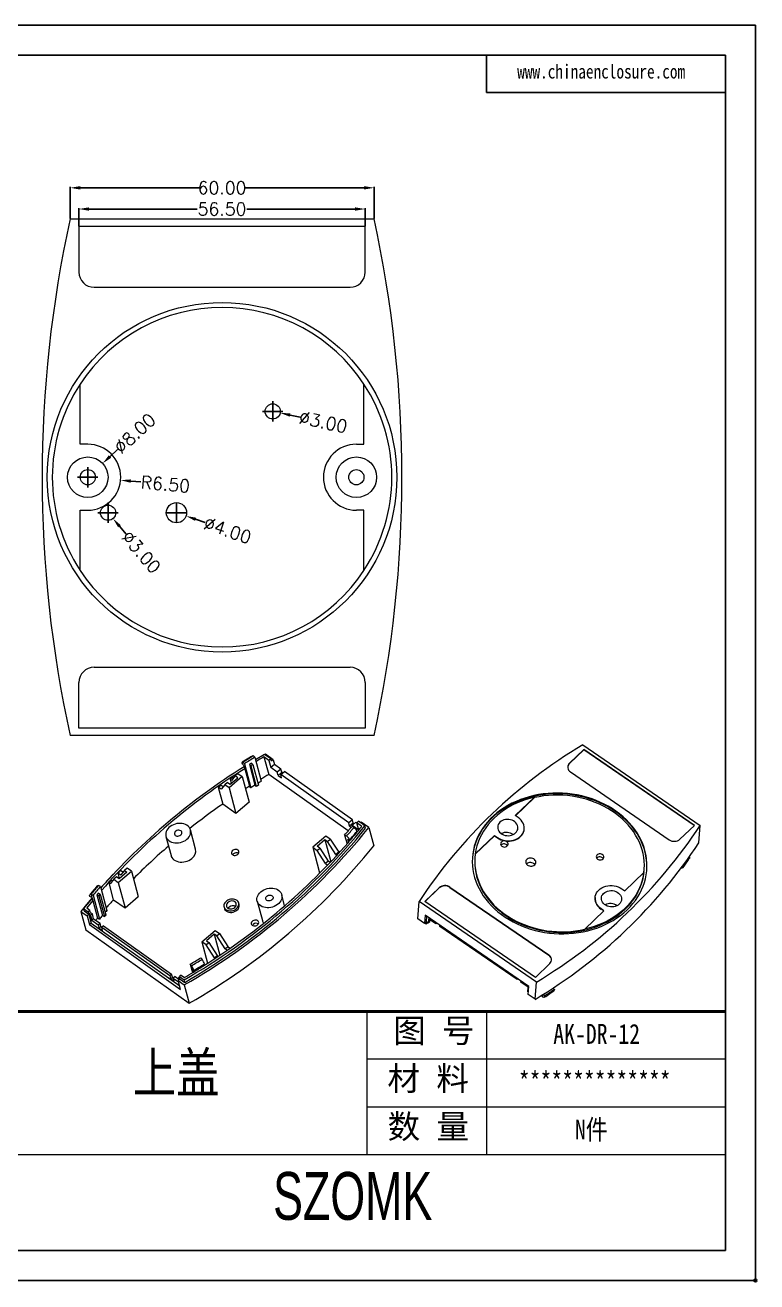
# Model space of a CAD drawing. Header units: inches. Extents: x -1639 to -684, y 346 to 594.
# Drawn here: x -1031 to -886.6, y 345.9 to 594 of the extents above; entities that cross this region are included whole.
import ezdxf

# ---------------------------------------------------------------- set-up
doc = ezdxf.new("R2010")
doc.units = ezdxf.units.IN
doc.layers.add('文字', color=81, linetype='Continuous')
doc.layers.add('粗实线', color=7, linetype='Continuous', lineweight=30)
doc.layers.add('细实线', color=3, linetype='Continuous', lineweight=9)
doc.styles.get("Standard").update_dxf_attribs({"font": 'txt', "bigfont": 'gbcbig.shx'})
doc.styles.add('宋体', font='', dxfattribs={"width": 0.8, "height": 3.5})
doc.styles.add('长仿宋', font='', dxfattribs={"width": 0.7, "height": 4})
doc.styles.get('宋体').set_extended_font_data('SimSun')
doc.styles.get('长仿宋').set_extended_font_data('SimSun')
doc.dimstyles.new('2.5', dxfattribs={"dimtxt": 2.5, "dimasz": 2, "dimexe": 0.18, "dimexo": 0.0625, "dimgap": 0.09, "dimtad": 0, "dimzin": 0, "dimdsep": 46, "dimtxsty": 'Standard', "dimcen": 2, "dimclrd": 3, "dimclre": 3, "dimclrt": 256, "dimadec": 0, "dimazin": 0, "dimtfac": 1, "dimtofl": 0, "dimtmove": 0, "dimatfit": 3, "dimfxl": 0, "dimtolj": 1, "dimtzin": 0, "dimarcsym": 0})

# ---------------------------------------------------------------- blocks, each defined once
blk = doc.blocks.new('*D132')
at = {"color": 3, "lineweight": -2, "transparency": 16777216}
for p, q in [((-1012.81, 510.19), (-1014.27, 508.82)), ((-1018.66, 502.73), (-1018.66, 506.73)), ((-1020.66, 504.73), (-1016.66, 504.73))]:
    blk.add_line(p, q, dxfattribs=at)
at = {"color": 3, "transparency": 16777216}
blk.add_solid([(-1014.5, 509.07), (-1014.04, 508.58), (-1015.73, 507.46)], dxfattribs=at)
at = {"layer": 'Defpoints', "color": 0, "transparency": 16777216}
for p in [(-1015.73, 507.46), (-1021.58, 502)]:
    blk.add_point(p, dxfattribs=at)
at = {"transparency": 16777216, "insert": (-1009.39, 513.38), "char_height": 2.5, "attachment_point": 5, "rotation": 43.0277}
blk.add_mtext('\\A1;∅8.00', dxfattribs=at)
blk = doc.blocks.new('*D133')
at = {"color": 3, "lineweight": -2, "transparency": 16777216}
for p, q in [((-1022.16, 555.79), (-1022.16, 562.04)), ((-1020.16, 561.86), (-996.62, 561.86)), ((-964.16, 561.86), (-987.69, 561.86)), ((-962.16, 555.79), (-962.16, 562.04))]:
    blk.add_line(p, q, dxfattribs=at)
at = {"color": 3, "transparency": 16777216}
for points in [[(-1020.16, 562.19), (-1020.16, 561.52), (-1022.16, 561.86)], [(-964.16, 562.19), (-964.16, 561.52), (-962.16, 561.86)]]:
    blk.add_solid(points, dxfattribs=at)
at = {"layer": 'Defpoints', "color": 0, "transparency": 16777216}
for p in [(-962.16, 561.86), (-1022.16, 555.73), (-962.16, 555.73)]:
    blk.add_point(p, dxfattribs=at)
at = {"transparency": 16777216, "insert": (-992.16, 561.86), "char_height": 2.5, "attachment_point": 5}
blk.add_mtext('\\A1;60.00', dxfattribs=at)
blk = doc.blocks.new('*D134')
at = {"color": 3, "lineweight": -2, "transparency": 16777216}
for p, q in [((-1020.41, 554.29), (-1020.41, 557.85)), ((-1018.41, 557.67), (-997.04, 557.67)), ((-965.91, 557.67), (-987.28, 557.67)), ((-963.91, 554.29), (-963.91, 557.85))]:
    blk.add_line(p, q, dxfattribs=at)
at = {"color": 3, "transparency": 16777216}
for points in [[(-1018.41, 558), (-1018.41, 557.34), (-1020.41, 557.67)], [(-965.91, 558), (-965.91, 557.34), (-963.91, 557.67)]]:
    blk.add_solid(points, dxfattribs=at)
at = {"layer": 'Defpoints', "color": 0, "transparency": 16777216}
for p in [(-963.91, 557.67), (-1020.41, 554.23), (-963.91, 554.23)]:
    blk.add_point(p, dxfattribs=at)
at = {"transparency": 16777216, "insert": (-992.16, 557.67), "char_height": 2.5, "attachment_point": 5}
blk.add_mtext('\\A1;56.50', dxfattribs=at)
blk = doc.blocks.new('*D135')
at = {"color": 3, "lineweight": -2, "transparency": 16777216}
for p, q in [((-1018.66, 502.73), (-1018.66, 506.73)), ((-1020.66, 504.73), (-1016.66, 504.73)), ((-1008.2, 503.8), (-1010.19, 503.97))]:
    blk.add_line(p, q, dxfattribs=at)
at = {"color": 3, "transparency": 16777216}
blk.add_solid([(-1010.16, 504.3), (-1010.22, 503.64), (-1012.18, 504.15)], dxfattribs=at)
at = {"layer": 'Defpoints', "color": 0, "transparency": 16777216}
for p in [(-1018.66, 504.73), (-1012.18, 504.15)]:
    blk.add_point(p, dxfattribs=at)
at = {"transparency": 16777216, "insert": (-1003.34, 503.36), "char_height": 2.5, "attachment_point": 5, "rotation": 354.9054}
blk.add_mtext('\\A1;R6.50', dxfattribs=at)
blk = doc.blocks.new('*D136')
at = {"color": 3, "lineweight": -2, "transparency": 16777216}
for p, q in [((-1001.16, 495.73), (-1001.16, 499.73)), ((-1003.16, 497.73), (-999.16, 497.73)), ((-995.48, 495.78), (-997.37, 496.43))]:
    blk.add_line(p, q, dxfattribs=at)
at = {"color": 3, "transparency": 16777216}
blk.add_solid([(-997.27, 496.74), (-997.48, 496.11), (-999.27, 497.08)], dxfattribs=at)
at = {"layer": 'Defpoints', "color": 0, "transparency": 16777216}
for p in [(-1003.05, 498.38), (-999.27, 497.08)]:
    blk.add_point(p, dxfattribs=at)
at = {"transparency": 16777216, "insert": (-991.06, 494.26), "char_height": 2.5, "attachment_point": 5, "rotation": 341.0291}
blk.add_mtext('\\A1;∅4.00', dxfattribs=at)
blk = doc.blocks.new('*D137')
at = {"color": 3, "lineweight": -2, "transparency": 16777216}
for p, q in [((-1014.66, 495.73), (-1014.66, 499.73)), ((-1016.66, 497.73), (-1012.66, 497.73)), ((-1011.11, 493.52), (-1012.4, 495.05))]:
    blk.add_line(p, q, dxfattribs=at)
at = {"color": 3, "transparency": 16777216}
blk.add_solid([(-1012.15, 495.27), (-1012.66, 494.84), (-1013.69, 496.58)], dxfattribs=at)
at = {"layer": 'Defpoints', "color": 0, "transparency": 16777216}
for p in [(-1015.62, 498.87), (-1013.69, 496.58)]:
    blk.add_point(p, dxfattribs=at)
at = {"transparency": 16777216, "insert": (-1008.1, 489.95), "char_height": 2.5, "attachment_point": 5, "rotation": 310.1512}
blk.add_mtext('\\A1;∅3.00', dxfattribs=at)
blk = doc.blocks.new('*D138')
at = {"color": 3, "lineweight": -2, "transparency": 16777216}
for p, q in [((-982.16, 515.73), (-982.16, 519.73)), ((-984.16, 517.73), (-980.16, 517.73)), ((-976.77, 516.6), (-978.73, 517.01))]:
    blk.add_line(p, q, dxfattribs=at)
at = {"color": 3, "transparency": 16777216}
blk.add_solid([(-978.66, 517.34), (-978.8, 516.68), (-980.69, 517.42)], dxfattribs=at)
at = {"layer": 'Defpoints', "color": 0, "transparency": 16777216}
for p in [(-983.63, 518.04), (-980.69, 517.42)]:
    blk.add_point(p, dxfattribs=at)
at = {"transparency": 16777216, "insert": (-972.2, 515.64), "char_height": 2.5, "attachment_point": 5, "rotation": 348.1548}
blk.add_mtext('\\A1;∅3.00', dxfattribs=at)

msp = doc.modelspace()

# ---------------------------------------------------------------- linework, layer by layer
for p, q in [((-1237.323, 593.968), (-886.901, 593.968)), ((-886.901, 593.968), (-886.901, 346.195)), ((-1225.524, 588.068), (-892.801, 588.068)), ((-939.996, 588.068), (-939.996, 580.694)), ((-892.801, 588.068), (-892.801, 352.094)), ((-939.996, 580.694), (-892.801, 580.694)), ((-1225.524, 352.094), (-892.801, 352.094)), ((-1237.323, 346.195), (-886.901, 346.195))]:
    msp.add_line(p, q)
at = {"color": 7, "linetype": 'Continuous', "lineweight": 15}
for p, q in [((-1022.158, 555.727), (-962.158, 555.727)), ((-963.908, 554.227), (-1020.408, 554.227)), ((-1020.408, 554.227), (-1020.408, 545.227)), ((-963.908, 545.227), (-963.908, 554.227)), ((-1017.408, 542.227), (-966.908, 542.227)), ((-1020.158, 511.227), (-1020.158, 523.119)), ((-964.158, 511.227), (-964.158, 523.119)), ((-1018.658, 511.227), (-1020.158, 511.227)), ((-965.658, 511.227), (-964.158, 511.227)), ((-1020.158, 498.227), (-1018.658, 498.227)), ((-1020.158, 486.336), (-1020.158, 498.227)), ((-964.158, 498.227), (-965.658, 498.227)), ((-964.158, 486.336), (-964.158, 498.227)), ((-1017.408, 467.227), (-966.908, 467.227)), ((-1020.408, 455.227), (-1020.408, 464.227)), ((-963.908, 464.227), (-963.908, 455.227)), ((-963.908, 455.227), (-1020.408, 455.227)), ((-962.158, 453.727), (-1022.158, 453.727)), ((-920.958, 451.91), (-897.792, 436.002)), ((-985.973, 449.735), (-985.699, 449.446)), ((-985.699, 449.446), (-984.433, 444.723)), ((-983.805, 450.026), (-985.571, 448.972)), ((-982.906, 448.83), (-983.886, 449.526)), ((-983.886, 449.526), (-982.959, 446.063)), ((-982.549, 449.135), (-983.805, 450.026)), ((-983.595, 450.053), (-983.731, 449.974)), ((-982.066, 448.967), (-983.595, 450.053)), ((-982.549, 449.135), (-982.906, 448.83)), ((-982.423, 448.662), (-982.549, 449.135)), ((-920.762, 450.933), (-923.615, 448.205)), ((-920.758, 450.992), (-923.611, 448.264)), ((-920.762, 450.933), (-920.758, 450.992)), ((-898.981, 435.975), (-920.762, 450.933)), ((-898.944, 436.012), (-920.758, 450.992)), ((-987.865, 447.824), (-988.139, 448.114)), ((-987.758, 448.165), (-988.033, 448.454)), ((-987.865, 447.824), (-987.696, 447.195)), ((-987.758, 448.165), (-986.493, 443.442)), ((-987.696, 447.195), (-986.768, 443.731)), ((-986.769, 448.051), (-985.673, 443.958)), ((-986.499, 447.759), (-986.769, 448.051)), ((-986.499, 447.759), (-985.402, 443.666)), ((-986.357, 448.308), (-986.087, 448.016)), ((-986.087, 448.016), (-984.99, 443.922)), ((-982.906, 448.83), (-982.527, 447.413)), ((-981.813, 448.022), (-982.527, 447.413)), ((-981.252, 446.508), (-982.527, 447.413)), ((-982.066, 448.967), (-982.423, 448.662)), ((-982.066, 448.967), (-981.813, 448.022)), ((-980.538, 447.117), (-981.813, 448.022)), ((-980.538, 447.117), (-981.252, 446.508)), ((-981.084, 445.878), (-981.252, 446.508)), ((-980.573, 446.025), (-979.859, 446.634)), ((-980.37, 446.487), (-980.538, 447.117)), ((-966.435, 437.098), (-979.859, 446.634)), ((-923.615, 448.205), (-923.611, 448.264)), ((-923.403, 446.559), (-903.906, 433.17)), ((-991.622, 444.024), (-992.348, 443.138)), ((-991.087, 444.481), (-991.622, 444.024)), ((-990.772, 443.421), (-991.622, 444.024)), ((-991.087, 444.481), (-990.577, 444.119)), ((-988.167, 445.642), (-990.772, 443.421)), ((-990.591, 445.125), (-990.369, 444.296)), ((-990.277, 444.902), (-990.591, 445.125)), ((-990.577, 444.119), (-989.042, 445.427)), ((-989.552, 445.789), (-990.277, 444.902)), ((-989.982, 445.529), (-989.844, 445.432)), ((-989.016, 446.246), (-989.552, 445.789)), ((-989.042, 445.427), (-989.552, 445.789)), ((-989.016, 446.246), (-988.167, 445.642)), ((-988.167, 445.642), (-986.817, 440.604)), ((-967.267, 434.917), (-982.959, 446.063)), ((-980.37, 446.487), (-981.084, 445.878)), ((-981.084, 445.878), (-980.404, 445.396)), ((-980.404, 445.396), (-980.573, 446.025)), ((-967.148, 436.49), (-980.573, 446.025)), ((-980.185, 446.356), (-980.37, 446.487)), ((-992.911, 443.538), (-992.026, 440.232)), ((-992.348, 443.138), (-992.911, 443.538)), ((-992.316, 443.952), (-991.915, 443.667)), ((-990.772, 443.421), (-989.423, 438.383)), ((-986.493, 443.442), (-986.768, 443.731)), ((-985.402, 443.666), (-985.673, 443.958)), ((-934.288, 437.952), (-930.518, 441.556)), ((-930.518, 441.556), (-930.522, 441.497)), ((-989.423, 438.383), (-992.026, 440.232)), ((-986.817, 440.604), (-989.423, 438.383)), ((-934.254, 437.929), (-930.522, 441.497)), ((-966.435, 437.098), (-967.148, 436.49)), ((-966.469, 436.007), (-965.755, 436.615)), ((-966.266, 436.468), (-966.435, 437.098)), ((-965.563, 436.479), (-965.755, 436.615)), ((-965.574, 436.518), (-965.217, 436.823)), ((-963.962, 435.931), (-965.217, 436.823)), ((-964.846, 436.559), (-964.734, 436.655)), ((-963.204, 435.568), (-964.734, 436.655)), ((-933.708, 437.554), (-934.288, 437.952)), ((-997.392, 431.346), (-998.404, 435.124)), ((-967.964, 434.104), (-967.495, 432.354)), ((-967.964, 434.104), (-967.569, 433.917)), ((-966.98, 435.86), (-967.148, 436.49)), ((-966.266, 436.468), (-966.98, 435.86)), ((-966.98, 435.86), (-966.663, 435.635)), ((-966.117, 435.63), (-966.512, 435.817)), ((-966.404, 435.766), (-966.469, 436.007)), ((-965.194, 435.101), (-966.469, 436.007)), ((-966.081, 436.337), (-966.266, 436.468)), ((-965.814, 434.5), (-965.779, 434.371)), ((-964.594, 435.822), (-965.574, 436.518)), ((-965.194, 435.101), (-965.574, 436.518)), ((-963.835, 435.459), (-963.962, 435.931)), ((-963.204, 435.568), (-962.234, 431.947)), ((-932.531, 435.292), (-932.527, 435.352)), ((-901.797, 433.284), (-898.944, 436.012)), ((-898.036, 432.594), (-897.792, 436.002)), ((-1003.234, 433.83), (-1002.222, 430.052)), ((-971.65, 433.909), (-974.256, 431.688)), ((-974.256, 431.688), (-972.906, 426.65)), ((-974.256, 431.688), (-973.406, 431.085)), ((-973.38, 431.903), (-971.846, 433.212)), ((-972.871, 431.541), (-973.38, 431.903)), ((-971.846, 433.212), (-970.677, 428.848)), ((-971.846, 433.212), (-971.336, 432.849)), ((-970.8, 433.306), (-971.65, 433.909)), ((-971.336, 432.849), (-970.8, 433.306)), ((-969.682, 430.273), (-971.336, 432.849)), ((-970.8, 433.306), (-969.147, 430.729)), ((-967.4, 433.287), (-967.005, 433.101)), ((-967.4, 433.287), (-967.231, 432.658)), ((-942.182, 430.348), (-938.413, 433.952)), ((-942.178, 430.407), (-938.409, 434.011)), ((-938.409, 434.011), (-938.413, 433.952)), ((-938.413, 433.952), (-937.834, 433.554)), ((-938.409, 434.011), (-937.829, 433.614)), ((-937.829, 433.614), (-937.834, 433.554)), ((-973.406, 431.085), (-972.871, 431.541)), ((-971.753, 428.508), (-973.406, 431.085)), ((-972.871, 431.541), (-971.217, 428.964)), ((-969.147, 430.729), (-969.682, 430.273)), ((-969.682, 430.273), (-969.482, 430.131)), ((-969.019, 430.638), (-969.147, 430.729)), ((-942.249, 429.694), (-942.26, 429.546)), ((-942.178, 430.407), (-942.182, 430.348)), ((-899.962, 429.732), (-899.912, 429.71)), ((-1012.651, 424.769), (-1010.046, 426.99)), ((-1010.921, 426.775), (-1012.456, 425.467)), ((-1011.723, 426.779), (-1012.184, 427.107)), ((-1011.431, 427.137), (-1012.156, 426.25)), ((-1010.895, 427.593), (-1011.431, 427.137)), ((-1011.431, 427.137), (-1010.921, 426.775)), ((-1010.046, 426.99), (-1010.895, 427.593)), ((-1010.046, 426.99), (-1008.696, 421.952)), ((-971.217, 428.964), (-971.753, 428.508)), ((-971.753, 428.508), (-971.304, 428.189)), ((-970.828, 428.688), (-971.217, 428.964)), ((-912.667, 423.104), (-908.897, 426.708)), ((-908.897, 426.708), (-908.901, 426.649)), ((-908.845, 427.154), (-908.835, 427.303)), ((-901.201, 428.008), (-901.132, 427.974)), ((-1013.581, 421.35), (-1014.467, 424.656)), ((-1014.467, 424.656), (-1014.226, 424.485)), ((-1013.501, 425.372), (-1014.226, 424.485)), ((-1013.793, 425.015), (-1014.004, 425.164)), ((-1012.965, 425.829), (-1013.501, 425.372)), ((-1013.501, 425.372), (-1012.651, 424.769)), ((-1012.456, 425.467), (-1012.965, 425.829)), ((-1012.373, 425.537), (-1012.66, 426.608)), ((-1012.66, 426.608), (-1012.156, 426.25)), ((-1012.651, 424.769), (-1011.302, 419.731)), ((-972.906, 426.65), (-972.848, 426.609)), ((-1017.847, 421.789), (-1018.248, 421.968)), ((-1018.016, 422.418), (-1017.621, 422.232)), ((-1018.016, 422.418), (-1017.847, 421.789)), ((-1017.847, 421.789), (-1017.678, 421.159)), ((-1017.621, 422.232), (-1016.356, 417.509)), ((-1016.876, 422.29), (-1015.78, 418.196)), ((-1016.876, 422.29), (-1016.478, 422.106)), ((-1016.188, 422.449), (-1016.586, 422.632)), ((-1016.169, 423.945), (-1016.564, 424.131)), ((-1016.478, 422.106), (-1015.382, 418.013)), ((-1016.188, 422.449), (-1015.091, 418.356)), ((-1016.169, 423.945), (-1014.904, 419.222)), ((-1011.302, 419.731), (-1008.696, 421.952)), ((-979.806, 420.139), (-980.392, 422.329)), ((-952.14, 420.985), (-949.287, 423.713)), ((-952.106, 420.962), (-949.291, 423.654)), ((-949.291, 423.654), (-949.287, 423.713)), ((-947.182, 423.768), (-947.178, 423.827)), ((-947.182, 423.768), (-927.684, 410.378)), ((-947.178, 423.827), (-927.68, 410.437)), ((-918.548, 421.764), (-918.552, 421.704)), ((-913.246, 423.502), (-912.667, 423.104)), ((-1019.496, 419.599), (-1018.581, 418.948)), ((-1019.369, 419.126), (-1019.496, 419.599)), ((-1018.864, 419.707), (-1018.224, 419.253)), ((-1018.224, 419.253), (-1018.581, 418.948)), ((-1018.097, 418.78), (-1018.224, 419.253)), ((-1017.678, 421.159), (-1016.751, 417.696)), ((-1013.581, 421.35), (-1011.302, 419.731)), ((-991.774, 419.925), (-991.69, 419.611)), ((-988.792, 420.387), (-988.876, 420.702)), ((-985.222, 421.035), (-984.21, 417.257)), ((-953.535, 417.586), (-953.291, 420.994)), ((-930.126, 405.086), (-953.291, 420.994)), ((-930.326, 406.005), (-952.14, 420.985)), ((-917.367, 419.561), (-917.371, 419.502)), ((-916.825, 419.127), (-917.371, 419.502)), ((-916.787, 419.164), (-917.367, 419.561)), ((-1020.001, 419.017), (-1019.031, 415.396)), ((-1020.001, 419.017), (-1018.811, 418.172)), ((-1019.369, 419.126), (-1018.454, 418.476)), ((-1018.454, 418.476), (-1018.811, 418.172)), ((-1018.811, 418.172), (-1018.347, 416.44)), ((-1018.454, 418.476), (-1018.581, 418.948)), ((-1018.097, 418.78), (-1018.454, 418.476)), ((-1018.454, 418.476), (-1017.99, 416.744)), ((-1018.114, 418.235), (-1018.454, 418.476)), ((-1017.99, 416.744), (-1018.347, 416.44)), ((-1017.757, 418.539), (-1018.114, 418.235)), ((-1018.114, 418.235), (-1017.861, 417.29)), ((-1017.757, 418.539), (-1018.097, 418.78)), ((-1017.99, 416.744), (-1000.52, 404.334)), ((-1017.504, 417.594), (-1017.861, 417.29)), ((-1017.861, 417.29), (-1016.587, 416.385)), ((-1017.504, 417.594), (-1017.757, 418.539)), ((-1017.504, 417.594), (-1016.23, 416.689)), ((-1016.751, 417.696), (-1016.356, 417.509)), ((-1015.78, 418.196), (-1015.382, 418.013)), ((-952.184, 416.658), (-953.535, 417.586)), ((-952.067, 418.288), (-952.184, 416.658)), ((-951.867, 416.961), (-952.184, 416.658)), ((-931.604, 404.236), (-952.067, 418.288)), ((-951.867, 416.961), (-951.899, 416.517)), ((-951.615, 416.788), (-951.899, 416.517)), ((-951.786, 418.095), (-951.867, 416.961)), ((-951.481, 416.696), (-951.867, 416.961)), ((-951.417, 417.585), (-951.481, 416.696)), ((-951.164, 416.999), (-951.481, 416.696)), ((-949.969, 416.591), (-951.417, 417.585)), ((-951.164, 416.999), (-951.136, 417.392)), ((-949.952, 416.836), (-949.969, 416.591)), ((-949.813, 416.74), (-949.969, 416.591)), ((-920.557, 415.559), (-916.787, 419.164)), ((-1019.031, 415.396), (-998.64, 400.911)), ((-1018.347, 416.44), (-1000.335, 403.645)), ((-1016.587, 416.385), (-1016.23, 416.689)), ((-1016.587, 416.385), (-1016.418, 415.755)), ((-1016.418, 415.755), (-1016.061, 416.059)), ((-1016.418, 415.755), (-1015.738, 415.272)), ((-1016.061, 416.059), (-1016.23, 416.689)), ((-1016.061, 416.059), (-1015.876, 415.928)), ((-1015.55, 416.206), (-1015.907, 415.902)), ((-1015.738, 415.272), (-1015.907, 415.902)), ((-1015.907, 415.902), (-1002.483, 406.366)), ((-1015.55, 416.206), (-1002.126, 406.671)), ((-996.134, 413.036), (-993.529, 415.257)), ((-993.724, 414.559), (-995.259, 413.251)), ((-993.724, 414.559), (-992.608, 410.393)), ((-993.215, 414.197), (-993.724, 414.559)), ((-993.529, 415.257), (-992.679, 414.654)), ((-993.215, 414.197), (-992.679, 414.654)), ((-992.679, 414.654), (-991.026, 412.077)), ((-951.899, 416.517), (-952.151, 416.69)), ((-949.197, 416.061), (-949.18, 416.305)), ((-933.946, 405.588), (-949.197, 416.061)), ((-920.557, 415.559), (-920.561, 415.5)), ((-996.134, 413.036), (-995.004, 408.818)), ((-995.285, 412.433), (-996.134, 413.036)), ((-995.285, 412.433), (-994.749, 412.889)), ((-993.631, 409.856), (-995.285, 412.433)), ((-995.259, 413.251), (-994.749, 412.889)), ((-994.749, 412.889), (-993.096, 410.312)), ((-991.561, 411.621), (-993.215, 414.197)), ((-991.561, 411.621), (-991.026, 412.077)), ((-991.026, 412.077), (-990.595, 411.771)), ((-996.374, 409.883), (-996.099, 409.594)), ((-993.631, 409.856), (-993.096, 410.312)), ((-993.526, 409.781), (-993.631, 409.856)), ((-993.096, 410.312), (-992.917, 410.186)), ((-991.191, 411.358), (-991.561, 411.621)), ((-927.684, 410.378), (-927.68, 410.437)), ((-998.159, 408.313), (-998.434, 408.603)), ((-998.434, 408.603), (-997.991, 406.95)), ((-998.159, 408.313), (-997.99, 407.684)), ((-997.99, 407.684), (-997.724, 407.389)), ((-997.99, 407.684), (-997.822, 407.054)), ((-995.824, 408.568), (-995.762, 408.335)), ((-927.473, 408.733), (-930.326, 406.005)), ((-1002.483, 406.366), (-1002.126, 406.671)), ((-1002.483, 406.366), (-1002.314, 405.737)), ((-1002.314, 405.737), (-1001.957, 406.041)), ((-1002.314, 405.737), (-1001.635, 405.254)), ((-1001.957, 406.041), (-1002.126, 406.671)), ((-1001.957, 406.041), (-1001.773, 405.91)), ((-1001.446, 406.188), (-1001.803, 405.883)), ((-1001.635, 405.254), (-1001.803, 405.883)), ((-1001.803, 405.883), (-1000.73, 405.121)), ((-1001.446, 406.188), (-1000.713, 405.667)), ((-1000.442, 405.681), (-1000.799, 405.377)), ((-1000.799, 405.377), (-999.609, 404.532)), ((-1000.335, 403.645), (-1000.799, 405.377)), ((-1000.558, 406.114), (-1000.782, 405.923)), ((-1000.666, 405.49), (-1000.782, 405.923)), ((-1000.782, 405.923), (-1000.442, 405.681)), ((-1000.212, 406.458), (-1000.569, 406.154)), ((-1000.569, 406.154), (-999.653, 405.503)), ((-1000.442, 405.681), (-1000.569, 406.154)), ((-1000.442, 405.681), (-999.527, 405.031)), ((-1000.212, 406.458), (-999.571, 406.003)), ((-999.527, 405.031), (-999.653, 405.503)), ((-999.609, 404.532), (-998.64, 400.911)), ((-933.929, 405.832), (-933.946, 405.588)), ((-933.79, 405.737), (-933.946, 405.588)), ((-933.174, 405.058), (-933.157, 405.302)), ((-931.726, 404.063), (-933.174, 405.058)), ((-930.37, 401.678), (-930.126, 405.086)), ((-931.79, 403.174), (-931.726, 404.063)), ((-931.79, 403.174), (-931.685, 403.102)), ((-931.721, 402.606), (-931.604, 404.236)), ((-930.37, 401.678), (-931.721, 402.606)), ((-928.852, 402.109), (-929.176, 402.418)), ((-928.852, 402.109), (-928.814, 402.646)), ((-928.777, 402.669), (-928.491, 402.384)), ((-926.86, 403.912), (-926.578, 403.643))]:
    msp.add_line(p, q, dxfattribs=at)
at = {"color": 7, "linetype": 'Continuous', "lineweight": 15, "flags": 128}
for points in [[(-912.222, 419.351), (-911.634, 419.946), (-911.09, 420.568), (-910.591, 421.214), (-910.137, 421.883), (-909.732, 422.572), (-909.375, 423.28), (-909.068, 424.003), (-908.812, 424.741), (-908.608, 425.49), (-908.456, 426.248), (-908.357, 427.014), (-908.311, 427.784), (-908.318, 428.556), (-908.379, 429.328), (-908.492, 430.098), (-908.659, 430.862), (-908.877, 431.619), (-909.147, 432.367), (-909.468, 433.102), (-909.838, 433.824), (-910.257, 434.529), (-910.723, 435.215), (-911.235, 435.88), (-911.791, 436.523), (-912.39, 437.141), (-913.029, 437.732), (-913.707, 438.295), (-914.421, 438.827), (-915.17, 439.328), (-915.951, 439.794), (-916.762, 440.226), (-917.6, 440.622), (-918.462, 440.981), (-919.346, 441.3), (-920.25, 441.58), (-921.169, 441.82), (-922.103, 442.019), (-923.046, 442.175), (-923.998, 442.29), (-924.954, 442.362), (-925.912, 442.391), (-926.869, 442.377), (-927.822, 442.32), (-928.768, 442.22), (-929.704, 442.078), (-930.627, 441.895), (-931.534, 441.669), (-932.423, 441.403), (-933.291, 441.097), (-934.134, 440.752), (-934.951, 440.369), (-935.739, 439.95), (-936.496, 439.495), (-937.218, 439.006), (-937.905, 438.485), (-938.553, 437.933), (-939.161, 437.351), (-939.727, 436.743), (-940.249, 436.108), (-940.725, 435.451), (-941.155, 434.771), (-941.536, 434.073), (-941.868, 433.357), (-942.15, 432.626), (-942.38, 431.883), (-942.558, 431.128), (-942.684, 430.366), (-942.756, 429.598), (-942.776, 428.827), (-942.742, 428.054), (-942.655, 427.283), (-942.515, 426.516), (-942.322, 425.755), (-942.078, 425.002), (-941.783, 424.261), (-941.437, 423.532), (-941.042, 422.818), (-940.6, 422.122), (-940.11, 421.446), (-939.576, 420.792), (-938.999, 420.161), (-938.379, 419.557), (-937.72, 418.98), (-937.024, 418.432), (-936.292, 417.915), (-935.527, 417.431), (-934.73, 416.982), (-933.906, 416.568), (-933.056, 416.191), (-932.182, 415.851), (-931.288, 415.551), (-930.376, 415.291), (-929.449, 415.072), (-928.51, 414.894), (-927.562, 414.759), (-926.608, 414.665), (-925.65, 414.615), (-924.692, 414.608), (-923.737, 414.643), (-922.787, 414.721), (-921.846, 414.842), (-920.916, 415.005), (-920.001, 415.21), (-919.102, 415.456), (-918.224, 415.742), (-917.368, 416.067), (-916.537, 416.431), (-915.735, 416.832), (-914.962, 417.27), (-914.222, 417.742), (-913.518, 418.247), (-912.85, 418.784), (-912.222, 419.351)], [(-908.341, 427.193), (-908.321, 427.636), (-908.329, 428.408), (-908.389, 429.18), (-908.503, 429.949), (-908.669, 430.714), (-908.888, 431.471), (-909.158, 432.219), (-909.478, 432.954), (-909.849, 433.676), (-910.267, 434.38), (-910.734, 435.067), (-911.245, 435.732), (-911.802, 436.375), (-912.4, 436.993), (-913.04, 437.584), (-913.718, 438.147), (-914.432, 438.679), (-915.181, 439.179), (-915.962, 439.646), (-916.773, 440.078), (-917.61, 440.474), (-918.473, 440.832), (-919.357, 441.152), (-920.26, 441.432), (-921.18, 441.672), (-922.113, 441.871), (-923.057, 442.027), (-924.009, 442.142), (-924.965, 442.214), (-925.923, 442.243), (-926.88, 442.229), (-927.833, 442.172), (-928.779, 442.072), (-929.715, 441.93), (-930.638, 441.746), (-931.545, 441.521), (-932.434, 441.255), (-933.301, 440.949), (-934.145, 440.604), (-934.962, 440.221), (-935.75, 439.802), (-936.506, 439.347), (-937.229, 438.858), (-937.915, 438.337), (-938.563, 437.785), (-939.171, 437.203), (-939.737, 436.594), (-940.259, 435.96), (-940.736, 435.303), (-941.166, 434.623), (-941.547, 433.925), (-941.879, 433.209), (-942.161, 432.478), (-942.391, 431.734), (-942.569, 430.98), (-942.694, 430.218), (-942.753, 429.656)], [(-930.518, 441.556), (-931.438, 441.324), (-932.337, 441.049), (-933.214, 440.733), (-934.065, 440.374), (-934.887, 439.977), (-935.677, 439.54), (-936.433, 439.066), (-937.153, 438.557), (-937.833, 438.014), (-938.472, 437.44), (-939.067, 436.835), (-939.616, 436.202), (-940.118, 435.544), (-940.57, 434.862), (-940.972, 434.158), (-941.322, 433.436), (-941.618, 432.697), (-941.86, 431.944), (-942.047, 431.18), (-942.178, 430.407)], [(-908.901, 426.649), (-908.828, 427.407), (-908.807, 428.169), (-908.84, 428.932), (-908.927, 429.693), (-909.067, 430.451), (-909.259, 431.202), (-909.504, 431.945), (-909.799, 432.676), (-910.145, 433.395), (-910.541, 434.097), (-910.984, 434.782), (-911.474, 435.447), (-912.009, 436.089), (-912.587, 436.707), (-913.206, 437.299), (-913.865, 437.863), (-914.561, 438.397), (-915.292, 438.899), (-916.057, 439.368), (-916.851, 439.802), (-917.673, 440.2), (-918.521, 440.561), (-919.39, 440.883), (-920.28, 441.166), (-921.186, 441.408), (-922.106, 441.608), (-923.038, 441.767), (-923.977, 441.884), (-924.921, 441.957), (-925.867, 441.988), (-926.812, 441.975), (-927.753, 441.92), (-928.687, 441.821), (-929.611, 441.68), (-930.522, 441.497)], [(-937.829, 433.614), (-937.484, 433.406), (-937.11, 433.235), (-936.712, 433.104), (-936.299, 433.016), (-935.876, 432.972), (-935.451, 432.972), (-935.032, 433.017), (-934.626, 433.106), (-934.239, 433.238), (-933.878, 433.409), (-933.55, 433.618), (-933.259, 433.86), (-933.012, 434.132), (-932.812, 434.429), (-932.662, 434.745), (-932.565, 435.076), (-932.524, 435.416), (-932.537, 435.758), (-932.607, 436.098), (-932.73, 436.428), (-932.905, 436.744), (-933.129, 437.041), (-933.399, 437.312), (-933.708, 437.554)], [(-934.225, 434.523), (-934.037, 434.737), (-933.897, 434.974), (-933.807, 435.228), (-933.771, 435.492), (-933.79, 435.757), (-933.863, 436.019), (-933.987, 436.268), (-934.161, 436.499), (-934.378, 436.704), (-934.633, 436.88), (-934.919, 437.019), (-935.228, 437.12), (-935.552, 437.179), (-935.882, 437.194), (-936.209, 437.165), (-936.524, 437.094), (-936.818, 436.981), (-937.084, 436.829), (-937.313, 436.644), (-937.501, 436.43), (-937.641, 436.193), (-937.731, 435.939), (-937.766, 435.676), (-937.748, 435.41), (-937.675, 435.149), (-937.55, 434.899), (-937.377, 434.669), (-937.16, 434.463), (-936.905, 434.288), (-936.619, 434.148), (-936.31, 434.047), (-935.986, 433.989), (-935.656, 433.973), (-935.329, 434.002), (-935.014, 434.074), (-934.72, 434.187), (-934.454, 434.338), (-934.225, 434.523)], [(-999.12, 433.27), (-998.878, 433.504), (-998.678, 433.759), (-998.523, 434.03), (-998.417, 434.31), (-998.363, 434.593), (-998.361, 434.874), (-998.411, 435.147), (-998.512, 435.405), (-998.663, 435.644), (-998.86, 435.857), (-999.098, 436.042), (-999.373, 436.192), (-999.679, 436.307), (-1000.009, 436.382), (-1000.357, 436.417), (-1000.714, 436.41), (-1001.074, 436.362), (-1001.428, 436.274), (-1001.769, 436.148), (-1002.09, 435.986), (-1002.384, 435.792), (-1002.644, 435.57), (-1002.866, 435.324), (-1003.044, 435.061), (-1003.175, 434.785), (-1003.255, 434.503), (-1003.283, 434.22), (-1003.259, 433.942), (-1003.183, 433.676), (-1003.057, 433.427), (-1002.883, 433.2), (-1002.665, 433.001), (-1002.407, 432.833), (-1002.116, 432.7), (-1001.797, 432.605), (-1001.457, 432.55), (-1001.104, 432.536), (-1000.745, 432.563), (-1000.387, 432.631), (-1000.038, 432.738), (-999.706, 432.883), (-999.398, 433.061), (-999.12, 433.27)], [(-1000.309, 434.115), (-1000.184, 434.252), (-1000.106, 434.405), (-1000.08, 434.563), (-1000.109, 434.716), (-1000.191, 434.85), (-1000.32, 434.957), (-1000.486, 435.028), (-1000.676, 435.059), (-1000.877, 435.046), (-1001.074, 434.991), (-1001.251, 434.898), (-1001.397, 434.774), (-1001.5, 434.627), (-1001.553, 434.47), (-1001.551, 434.313), (-1001.494, 434.168), (-1001.388, 434.046), (-1001.24, 433.957), (-1001.06, 433.905), (-1000.863, 433.896), (-1000.662, 433.931), (-1000.473, 434.005), (-1000.309, 434.115)], [(-937.834, 433.554), (-937.488, 433.346), (-937.114, 433.175), (-936.716, 433.045), (-936.303, 432.957), (-935.88, 432.912), (-935.456, 432.913), (-935.037, 432.958), (-934.63, 433.047), (-934.243, 433.178), (-933.882, 433.35), (-933.554, 433.559), (-933.264, 433.801), (-933.016, 434.073), (-932.816, 434.37), (-932.666, 434.686), (-932.57, 435.017), (-932.531, 435.292)], [(-935.869, 431.945), (-935.762, 432.082), (-935.706, 432.239), (-935.705, 432.403), (-935.759, 432.563), (-935.864, 432.706), (-936.013, 432.823), (-936.194, 432.904), (-936.393, 432.943), (-936.597, 432.938), (-936.79, 432.888), (-936.957, 432.798), (-937.086, 432.674), (-937.168, 432.526), (-937.197, 432.364), (-937.17, 432.2), (-937.09, 432.047), (-936.962, 431.916), (-936.795, 431.816), (-936.604, 431.756), (-936.4, 431.739), (-936.2, 431.766), (-936.018, 431.837), (-935.869, 431.945)], [(-1002.222, 430.052), (-1002.171, 429.898), (-1002.045, 429.649), (-1001.871, 429.422), (-1001.653, 429.222), (-1001.395, 429.054), (-1001.104, 428.922), (-1000.785, 428.826), (-1000.445, 428.771), (-1000.092, 428.757), (-999.732, 428.785), (-999.375, 428.853), (-999.026, 428.96), (-998.694, 429.105), (-998.386, 429.283), (-998.108, 429.492)], [(-989.05, 430.309), (-988.924, 430.445), (-988.846, 430.599), (-988.821, 430.757), (-988.85, 430.91), (-988.932, 431.044), (-989.06, 431.151), (-989.226, 431.222), (-989.416, 431.253), (-989.617, 431.24), (-989.814, 431.185), (-989.992, 431.092), (-990.138, 430.968), (-990.241, 430.821), (-990.293, 430.664), (-990.291, 430.507), (-990.235, 430.362), (-990.129, 430.24), (-989.98, 430.15), (-989.801, 430.099), (-989.603, 430.09), (-989.402, 430.124), (-989.213, 430.199), (-989.05, 430.309)], [(-990.069, 430.197), (-990.026, 430.267), (-989.901, 430.403)], [(-942.26, 429.546), (-942.286, 428.964), (-942.273, 428.207), (-942.207, 427.451), (-942.089, 426.698), (-941.919, 425.949), (-941.698, 425.209), (-941.425, 424.478), (-941.103, 423.76), (-940.732, 423.056), (-940.313, 422.368), (-939.848, 421.7), (-939.337, 421.052), (-938.784, 420.427), (-938.188, 419.828), (-937.553, 419.255), (-936.88, 418.71), (-936.172, 418.196), (-935.43, 417.714), (-934.657, 417.266), (-933.855, 416.852), (-933.027, 416.474), (-932.176, 416.134), (-931.304, 415.833), (-930.414, 415.57), (-929.508, 415.348), (-928.59, 415.167), (-927.663, 415.027), (-926.729, 414.929), (-925.791, 414.874), (-924.852, 414.861), (-923.916, 414.89), (-922.984, 414.961), (-922.061, 415.075), (-921.149, 415.231), (-920.251, 415.427), (-919.369, 415.665), (-918.507, 415.942), (-917.667, 416.258), (-916.852, 416.613), (-916.064, 417.004), (-915.306, 417.431), (-914.58, 417.893), (-913.889, 418.387), (-913.234, 418.913), (-912.618, 419.468)], [(-942.182, 430.348), (-942.256, 429.589), (-942.276, 428.828), (-942.243, 428.065), (-942.157, 427.304), (-942.017, 426.546), (-941.824, 425.795), (-941.58, 425.052), (-941.284, 424.32), (-940.938, 423.602), (-940.543, 422.899), (-940.1, 422.215), (-939.61, 421.55), (-939.075, 420.908), (-938.497, 420.289), (-937.878, 419.697), (-937.219, 419.134), (-936.522, 418.6), (-935.791, 418.097), (-935.027, 417.629), (-934.233, 417.194), (-933.41, 416.796), (-932.563, 416.436), (-931.693, 416.113), (-930.804, 415.831), (-929.898, 415.589), (-928.977, 415.388), (-928.046, 415.229), (-927.107, 415.113), (-926.163, 415.039), (-925.216, 415.009), (-924.271, 415.021), (-923.33, 415.077), (-922.396, 415.176), (-921.472, 415.317), (-920.561, 415.5)], [(-930.463, 428.233), (-930.338, 428.387), (-930.261, 428.561), (-930.237, 428.746), (-930.266, 428.932), (-930.348, 429.109), (-930.477, 429.268), (-930.648, 429.399), (-930.85, 429.496), (-931.073, 429.553), (-931.304, 429.568), (-931.532, 429.539), (-931.744, 429.469), (-931.929, 429.36), (-932.076, 429.219), (-932.178, 429.054), (-932.229, 428.873), (-932.227, 428.686), (-932.171, 428.503), (-932.064, 428.334), (-931.913, 428.189), (-931.726, 428.074), (-931.512, 427.996), (-931.283, 427.96), (-931.052, 427.967), (-930.83, 428.017), (-930.63, 428.107), (-930.463, 428.233)], [(-916.981, 429.39), (-916.874, 429.527), (-916.818, 429.684), (-916.817, 429.848), (-916.871, 430.008), (-916.977, 430.151), (-917.125, 430.268), (-917.306, 430.349), (-917.506, 430.388), (-917.709, 430.383), (-917.902, 430.333), (-918.069, 430.243), (-918.198, 430.119), (-918.281, 429.971), (-918.309, 429.809), (-918.282, 429.645), (-918.202, 429.492), (-918.074, 429.361), (-917.908, 429.261), (-917.716, 429.201), (-917.512, 429.184), (-917.312, 429.211), (-917.131, 429.282), (-916.981, 429.39)], [(-908.897, 426.708), (-909.028, 425.935), (-909.215, 425.171), (-909.457, 424.418), (-909.754, 423.679), (-910.103, 422.957), (-910.505, 422.254), (-910.958, 421.572), (-911.459, 420.913), (-912.009, 420.28), (-912.604, 419.676), (-913.242, 419.101), (-913.922, 418.558), (-914.642, 418.049), (-915.398, 417.575), (-916.188, 417.139), (-917.01, 416.741), (-917.861, 416.383), (-918.738, 416.066), (-919.637, 415.791), (-920.557, 415.559)], [(-984.506, 422.889), (-984.228, 423.098), (-983.92, 423.276), (-983.588, 423.421), (-983.24, 423.528), (-982.882, 423.596), (-982.522, 423.624), (-982.169, 423.61), (-981.829, 423.554), (-981.51, 423.459), (-981.219, 423.326), (-980.962, 423.158), (-980.744, 422.959), (-980.57, 422.732), (-980.443, 422.483), (-980.367, 422.217), (-980.343, 421.94), (-980.372, 421.657), (-980.452, 421.374), (-980.583, 421.098), (-980.761, 420.835), (-980.982, 420.589), (-981.243, 420.367), (-981.537, 420.173), (-981.858, 420.011), (-982.199, 419.885), (-982.553, 419.797), (-982.912, 419.749), (-983.27, 419.743), (-983.617, 419.777), (-983.947, 419.853), (-984.253, 419.967), (-984.528, 420.118), (-984.767, 420.302), (-984.963, 420.516), (-985.114, 420.754), (-985.216, 421.012), (-985.266, 421.285), (-985.264, 421.566), (-985.209, 421.849), (-985.103, 422.129), (-984.948, 422.4), (-984.748, 422.655), (-984.506, 422.889)], [(-983.317, 422.044), (-983.154, 422.154), (-982.965, 422.229), (-982.764, 422.263), (-982.566, 422.254), (-982.387, 422.203), (-982.238, 422.113), (-982.132, 421.991), (-982.076, 421.846), (-982.074, 421.689), (-982.126, 421.532), (-982.229, 421.386), (-982.375, 421.261), (-982.553, 421.168), (-982.75, 421.113), (-982.951, 421.1), (-983.141, 421.131), (-983.306, 421.202), (-983.435, 421.309), (-983.517, 421.444), (-983.546, 421.596), (-983.521, 421.754), (-983.442, 421.908), (-983.317, 422.044)], [(-917.367, 419.561), (-917.677, 419.803), (-917.946, 420.075), (-918.17, 420.371), (-918.345, 420.687), (-918.469, 421.018), (-918.538, 421.357), (-918.551, 421.699), (-918.51, 422.039), (-918.413, 422.37), (-918.264, 422.686), (-918.063, 422.983), (-917.816, 423.255), (-917.525, 423.497), (-917.197, 423.706), (-916.836, 423.878), (-916.449, 424.009), (-916.043, 424.098), (-915.624, 424.143), (-915.199, 424.144), (-914.777, 424.099), (-914.363, 424.011), (-913.965, 423.881), (-913.591, 423.71), (-913.246, 423.502)], [(-916.851, 422.592), (-916.621, 422.777), (-916.355, 422.928), (-916.061, 423.041), (-915.746, 423.113), (-915.419, 423.142), (-915.089, 423.127), (-914.765, 423.068), (-914.456, 422.967), (-914.17, 422.827), (-913.915, 422.652), (-913.698, 422.446), (-913.525, 422.216), (-913.4, 421.966), (-913.327, 421.705), (-913.309, 421.439), (-913.344, 421.176), (-913.434, 420.922), (-913.574, 420.685), (-913.762, 420.471), (-913.992, 420.286), (-914.257, 420.135), (-914.551, 420.022), (-914.866, 419.95), (-915.193, 419.921), (-915.523, 419.936), (-915.847, 419.995), (-916.156, 420.096), (-916.442, 420.236), (-916.697, 420.411), (-916.914, 420.617), (-917.088, 420.847), (-917.212, 421.097), (-917.285, 421.358), (-917.304, 421.624), (-917.268, 421.887), (-917.179, 422.141), (-917.038, 422.378), (-916.851, 422.592)], [(-1017.819, 421.685), (-1018.558, 420.8), (-1020.001, 419.017)], [(-1017.812, 421.659), (-1018.076, 421.343), (-1019.496, 419.599)], [(-989.306, 419.589), (-989.121, 419.775), (-988.981, 419.98), (-988.889, 420.198), (-988.848, 420.419), (-988.862, 420.637), (-988.928, 420.843), (-989.044, 421.03), (-989.207, 421.191), (-989.41, 421.32), (-989.647, 421.413), (-989.908, 421.466), (-990.184, 421.478), (-990.465, 421.447), (-990.741, 421.376), (-991.002, 421.266), (-991.238, 421.121), (-991.442, 420.948), (-991.605, 420.751), (-991.722, 420.539), (-991.788, 420.319), (-991.802, 420.098), (-991.762, 419.885), (-991.671, 419.688), (-991.53, 419.513), (-991.346, 419.367), (-991.125, 419.256), (-990.876, 419.182), (-990.606, 419.15), (-990.326, 419.159), (-990.046, 419.211), (-989.777, 419.302), (-989.527, 419.43), (-989.306, 419.589)], [(-991.69, 419.611), (-991.678, 419.57), (-991.586, 419.373), (-991.446, 419.198), (-991.262, 419.052), (-991.041, 418.941), (-990.791, 418.867), (-990.522, 418.835), (-990.242, 418.845), (-989.962, 418.896), (-989.692, 418.987), (-989.442, 419.115), (-989.221, 419.274)], [(-989.645, 419.831), (-989.499, 419.984), (-989.397, 420.155), (-989.346, 420.335), (-989.347, 420.513), (-989.401, 420.681), (-989.504, 420.829), (-989.652, 420.949), (-989.836, 421.035), (-990.047, 421.082), (-990.272, 421.088), (-990.501, 421.051), (-990.72, 420.975), (-990.917, 420.864), (-991.083, 420.722), (-991.208, 420.559), (-991.285, 420.383), (-991.311, 420.202), (-991.283, 420.028), (-991.204, 419.869), (-991.077, 419.734), (-990.91, 419.63), (-990.711, 419.564), (-990.492, 419.537), (-990.263, 419.552), (-990.038, 419.609), (-989.828, 419.703), (-989.645, 419.831)], [(-990.937, 419.643), (-990.898, 419.698), (-990.752, 419.852)], [(-985.143, 416.377), (-985.018, 416.514), (-984.939, 416.667), (-984.914, 416.826), (-984.943, 416.978), (-985.025, 417.113), (-985.154, 417.22), (-985.319, 417.291), (-985.509, 417.321), (-985.71, 417.309), (-985.907, 417.254), (-986.085, 417.161), (-986.231, 417.036), (-986.334, 416.89), (-986.386, 416.732), (-986.384, 416.576), (-986.328, 416.431), (-986.222, 416.309), (-986.073, 416.219), (-985.894, 416.168), (-985.696, 416.159), (-985.495, 416.193), (-985.306, 416.268), (-985.143, 416.377)], [(-986.162, 416.266), (-986.119, 416.335), (-985.994, 416.472)]]:
    msp.add_lwpolyline(points, dxfattribs=at)
at = {"color": 7, "linetype": 'Continuous', "lineweight": 15}
for centre, radius in [((-992.158, 504.727), 34.5), ((-982.158, 517.727), 1.5), ((-1018.658, 504.727), 4), ((-965.658, 504.727), 4), ((-1018.658, 504.727), 1.5), ((-965.658, 504.727), 1.5), ((-1014.658, 497.727), 1.5), ((-1001.158, 497.727), 2)]:
    msp.add_circle(centre, radius, dxfattribs=at)
msp.add_circle((-886.901, 346.195), 0.284)
for centre, radius, start, end in [((-788.453, 504.727), 239.205, 167.68966, 192.31034), ((-1195.862, 504.727), 239.205, 347.68966, 12.31034), ((-1017.408, 545.227), 3, 180, 270), ((-966.908, 545.227), 3, 270, 0), ((-992.158, 504.727), 33.5, 33.29859, 146.70141), ((-992.158, 504.727), 33.5, 146.70141, 213.29859), ((-992.158, 504.727), 33.5, 326.70141, 33.29859), ((-1018.658, 504.727), 6.5, 270, 90), ((-965.658, 504.727), 6.5, 90, 270), ((-992.158, 504.727), 33.5, 213.29859, 326.70141), ((-1017.408, 464.227), 3, 90, 180), ((-966.908, 464.227), 3, 0, 90), ((-869.453, 365.679), 100.442, 120.84924, 146.5836), ((-911.57, 327.796), 142.846, 121.39033, 122.36329), ((-911.616, 328.013), 142.247, 121.38621, 122.36328), ((-910.552, 325.422), 144.152, 120.5792, 121.31144), ((-919.006, 337.551), 129.775, 122.01348, 138.42821), ((-919.239, 337.988), 128.89, 122.0819, 138.62862), ((-911.447, 327.382), 142.248, 121.77705, 121.97245), ((-911.495, 327.601), 141.646, 121.77663, 121.97286), ((-922.905, 447.429), 1.052, 132.45046, 173.59188), ((-922.874, 447.489), 1.07, 133.55408, 240.3122), ((-912.609, 328.582), 140.226, 123.48891, 123.7874), ((-910.111, 322.9), 142.705, 121.38691, 121.699), ((-909.624, 321.959), 144.152, 120.5792, 121.31144), ((-913.619, 330.067), 138.43, 124.64529, 124.94539), ((-910.834, 323.911), 141.855, 122.36396, 122.72683), ((-910.576, 323.649), 141.823, 121.97235, 122.36396), ((-910.398, 323.508), 141.646, 121.77663, 121.97286), ((-914.619, 329.399), 135.187, 124.93065, 128.35791), ((-1064.2, 517.364), 129.147, 299.98638, 320.90998), ((-1064.09, 517.038), 129.674, 299.81856, 321.0778), ((-1064.074, 516.891), 129.147, 299.98638, 320.90998), ((-1053.302, 507.907), 112.825, 319.14579, 320.28608), ((-1053.271, 508.035), 113.307, 319.1458, 320.28126), ((-1052.934, 506.776), 113.307, 319.1458, 320.28126), ((-1053.069, 507.531), 113.784, 319.1458, 320.28126), ((-1051.606, 505.672), 111.58, 320.28171, 321.24407), ((-936.008, 432.241), 2.378, 55.86361, 115.94838), ((-981.631, 491.318), 100.442, 300.84924, 326.5836), ((-921.469, 337.58), 124.514, 130.73641, 135.08541), ((-1063.12, 513.417), 129.674, 299.81856, 321.0778), ((-1064.153, 517.452), 128.779, 302.0782, 318.81816), ((-936.506, 431.53), 0.833, 34.32174, 137.49025), ((-981.874, 487.909), 100.442, 300.84924, 326.5836), ((-902.925, 434.602), 1.736, 235.61541, 310.56574), ((-999.179, 430.97), 1.826, 305.93022, 11.85737), ((-989.312, 429.735), 0.891, 61.11821, 131.39917), ((-917.618, 428.975), 0.833, 34.32174, 137.49025), ((-973.577, 480.165), 89.287, 324.23065, 325.59175), ((-926.332, 344.864), 118.888, 136.23013, 136.56228), ((-931.321, 427.568), 1.122, 38.0241, 133.78789), ((-920.594, 428.153), 11.792, 312.56393, 355.14259), ((-927.823, 345.71), 117.778, 136.76936, 138.54686), ((-927.94, 346.361), 116.692, 137.52182, 137.8592), ((-930.861, 350.013), 113.307, 139.1458, 140.28126), ((-930.831, 350.142), 112.825, 139.14579, 140.28608), ((-930.662, 349.51), 112.826, 139.60192, 139.82996), ((-930.629, 349.636), 112.348, 139.60143, 139.83044), ((-948.162, 422.335), 1.736, 55.61541, 130.56574), ((-948.158, 422.394), 1.736, 55.61541, 130.56574), ((-916.074, 421.616), 2.48, 177.95739, 238.46128), ((-931.852, 349.858), 111.58, 140.28171, 141.24407), ((-929.01, 344.943), 113.556, 139.14729, 139.39472), ((-927.985, 343.894), 115.439, 137.85765, 138.94471), ((-989.962, 418.952), 1.198, 65.23347, 131.26483), ((-989.871, 420.164), 1.102, 306.14345, 11.64414), ((-915.545, 418.188), 2.379, 55.87278, 115.93922), ((-930.504, 346.049), 112.124, 140.28272, 140.54859), ((-929.997, 345.781), 112.262, 139.82976, 140.28741), ((-929.532, 345.543), 112.348, 139.60143, 139.83044), ((-982.777, 417.645), 1.484, 195.16433, 218.48005), ((-985.405, 415.804), 0.891, 61.11821, 131.39917), ((-1072.517, 530.035), 142.247, 301.38621, 302.36328), ((-1072.562, 530.252), 142.846, 301.39033, 302.36329), ((-928.288, 409.399), 1.15, 359.62123, 58.37131), ((-928.21, 409.508), 1.07, 313.55408, 60.3122), ((-1072.887, 530.076), 144.115, 300.57915, 301.39058), ((-1072.225, 528.993), 142.846, 301.39033, 302.36329), ((-1072.441, 529.842), 143.448, 301.39033, 302.36329), ((-989.33, 496.883), 112.39, 302.77399, 303.94152)]:
    msp.add_arc(centre, radius, start, end, dxfattribs=at)
for points, knots in [([(-986.099, 449.752), (-986.362, 449.593), (-987.058, 449.172), (-987.741, 448.738), (-988.166, 448.467)], [0, 0, 0, 0, 0.3781197, 1, 1, 1, 1]), ([(-986.097, 449.748), (-986.088, 449.755), (-986.061, 449.776), (-986.009, 449.752), (-985.973, 449.735)], [0, 0, 0, 0, 0.3244697, 1, 1, 1, 1]), ([(-901.178, 427.714), (-901.109, 427.807), (-900.688, 428.381), (-900.289, 428.964), (-899.954, 429.453)], [0, 0, 0, 0, 0.1627371, 1, 1, 1, 1]), ([(-899.912, 429.71), (-899.903, 429.635), (-899.891, 429.535), (-899.949, 429.476), (-899.964, 429.46)], [0, 0, 0, 0, 0.7428021, 1, 1, 1, 1]), ([(-901.132, 427.974), (-901.128, 427.903), (-901.12, 427.765), (-901.23, 427.641), (-901.379, 427.589), (-901.491, 427.592), (-901.54, 427.593)], [0, 0, 0, 0, 0.3063315, 0.59004275, 0.82393214, 1, 1, 1, 1]), ([(-1016.804, 424.051), (-1017.12, 423.687), (-1017.615, 423.117), (-1018.091, 422.538), (-1018.262, 422.33)], [0, 0, 0, 0, 0.6395829, 1, 1, 1, 1]), ([(-1016.804, 424.052), (-1016.779, 424.074), (-1016.721, 424.124), (-1016.62, 424.129), (-1016.564, 424.131)], [0, 0, 0, 0, 0.446733, 1, 1, 1, 1]), ([(-928.573, 402.089), (-928.198, 402.329), (-927.553, 402.742), (-926.923, 403.17), (-926.66, 403.349)], [0, 0, 0, 0, 0.581404, 1, 1, 1, 1]), ([(-926.578, 403.643), (-926.575, 403.568), (-926.569, 403.433), (-926.633, 403.376), (-926.661, 403.351)], [0, 0, 0, 0, 0.5583574, 1, 1, 1, 1])]:
    msp.add_open_spline(points, degree=3, knots=knots, dxfattribs=at)
for points in [[(-988.139, 448.114), (-988.25, 448.423), (-988.215, 448.537), (-988.033, 448.454)], [(-965.547, 434.821), (-965.563, 435.065), (-965.753, 435.335), (-966.117, 435.63)], [(-967.005, 433.101), (-967.022, 433.344), (-967.21, 433.616), (-967.569, 433.917)], [(-1018.248, 421.968), (-1018.377, 422.262), (-1018.299, 422.413), (-1018.016, 422.418)], [(-995.656, 408.675), (-995.689, 408.904), (-995.837, 409.21), (-996.099, 409.594)], [(-997.724, 407.389), (-997.759, 407.617), (-997.904, 407.925), (-998.159, 408.313)], [(-928.491, 402.384), (-928.464, 402.086), (-928.585, 401.995), (-928.852, 402.109)]]:
    msp.add_open_spline(points, degree=3, dxfattribs=at)
at = {"layer": '粗实线', "color": 7, "lineweight": 40}
msp.add_line((-892.801, 399.289), (-1034.385, 399.289), dxfattribs=at)
at = {"layer": '细实线', "color": 7}
for p, q in [((-963.593, 399.289), (-963.593, 370.972)), ((-939.996, 399.289), (-939.996, 371.171)), ((-892.801, 389.85), (-963.593, 389.85)), ((-892.801, 380.411), (-963.593, 380.411)), ((-892.801, 370.972), (-1105.177, 370.972))]:
    msp.add_line(p, q, dxfattribs=at)

# ---------------------------------------------------------------- texts
at = {"layer": '文字', "color": 0, "attachment_point": 1, "style": '宋体'}
for s, insert, char_height, width in [('www.chinaenclosure.com', (-933.915, 586.201), 2.76876, 48.64448), ('{\\H1.111x;AK-DR-12}', (-926.789, 396.824), 3.53961, 40.92186), ('上盖', (-1009.795, 391.141), 7.8658, 100.5614), ('{\\H1.111x;**************}', (-933.597, 387.385), 3.53961, 40.92186), ('{\\H1.111x;N件}', (-922.507, 377.946), 3.53961, 40.92186)]:
    msp.add_mtext(s, dxfattribs=dict(at, insert=insert, char_height=char_height, width=width))
at = {"layer": '粗实线', "insert": (-982.082, 367.593), "char_height": 9.43896, "width": 105.84858, "attachment_point": 1, "style": '长仿宋'}
msp.add_mtext('{\\fSTXinwei|b0|i0|c134|p2;SZOMK}', dxfattribs=at)
at = {"layer": '细实线', "color": 7, "char_height": 4.71948, "attachment_point": 1}
for s, insert, width in [('{\\fSimSun|b0|i0|c134|p54;图 号}', (-958.403, 397.856), 23.5974), ('{\\fSimSun|b0|i0|c134|p54;材 料   }', (-959.522, 388.417), 23.5974), ('{\\fSimSun|b0|i0|c134|p54;数 量}', (-959.499, 378.932), 21.3232)]:
    msp.add_mtext(s, dxfattribs=dict(at, insert=insert, width=width))

# ---------------------------------------------------------------- dimensions: what is measured, and where the dimension line sits
for base, p1, p2, picture, middle in [((-962.158, 561.855), (-1022.158, 555.727), (-962.158, 555.727), '*D133', (-992.158, 561.855)), ((-963.908, 557.669), (-1020.408, 554.227), (-963.908, 554.227), '*D134', (-992.158, 557.669))]:
    dim = msp.add_linear_dim(base=base, p1=p1, p2=p2, dimstyle='2.5')
    dim.commit()
    dim.dimension.update_dxf_attribs({"geometry": picture, "text_midpoint": middle})
for p1, p2, picture, middle in [((-983.626, 518.035), (-980.689, 517.42), '*D138', (-972.201, 515.639)), ((-1021.582, 501.998), (-1015.733, 507.457), '*D132', (-1009.393, 513.375)), ((-1015.625, 498.874), (-1013.69, 496.581), '*D137', (-1008.098, 489.952)), ((-1003.049, 498.378), (-999.266, 497.077), '*D136', (-991.064, 494.258))]:
    dim = msp.add_diameter_dim_2p(p1=p1, p2=p2, dimstyle='2.5')
    dim.commit()
    dim.dimension.update_dxf_attribs({"geometry": picture, "text_midpoint": middle})
dim = msp.add_radius_dim(center=(-1018.658, 504.727), mpoint=(-1012.183, 504.15), dimstyle='2.5')
dim.commit()
dim.dimension.update_dxf_attribs({"geometry": '*D135', "text_midpoint": (-1003.337, 503.362)})

doc.saveas('drawing.dxf')
